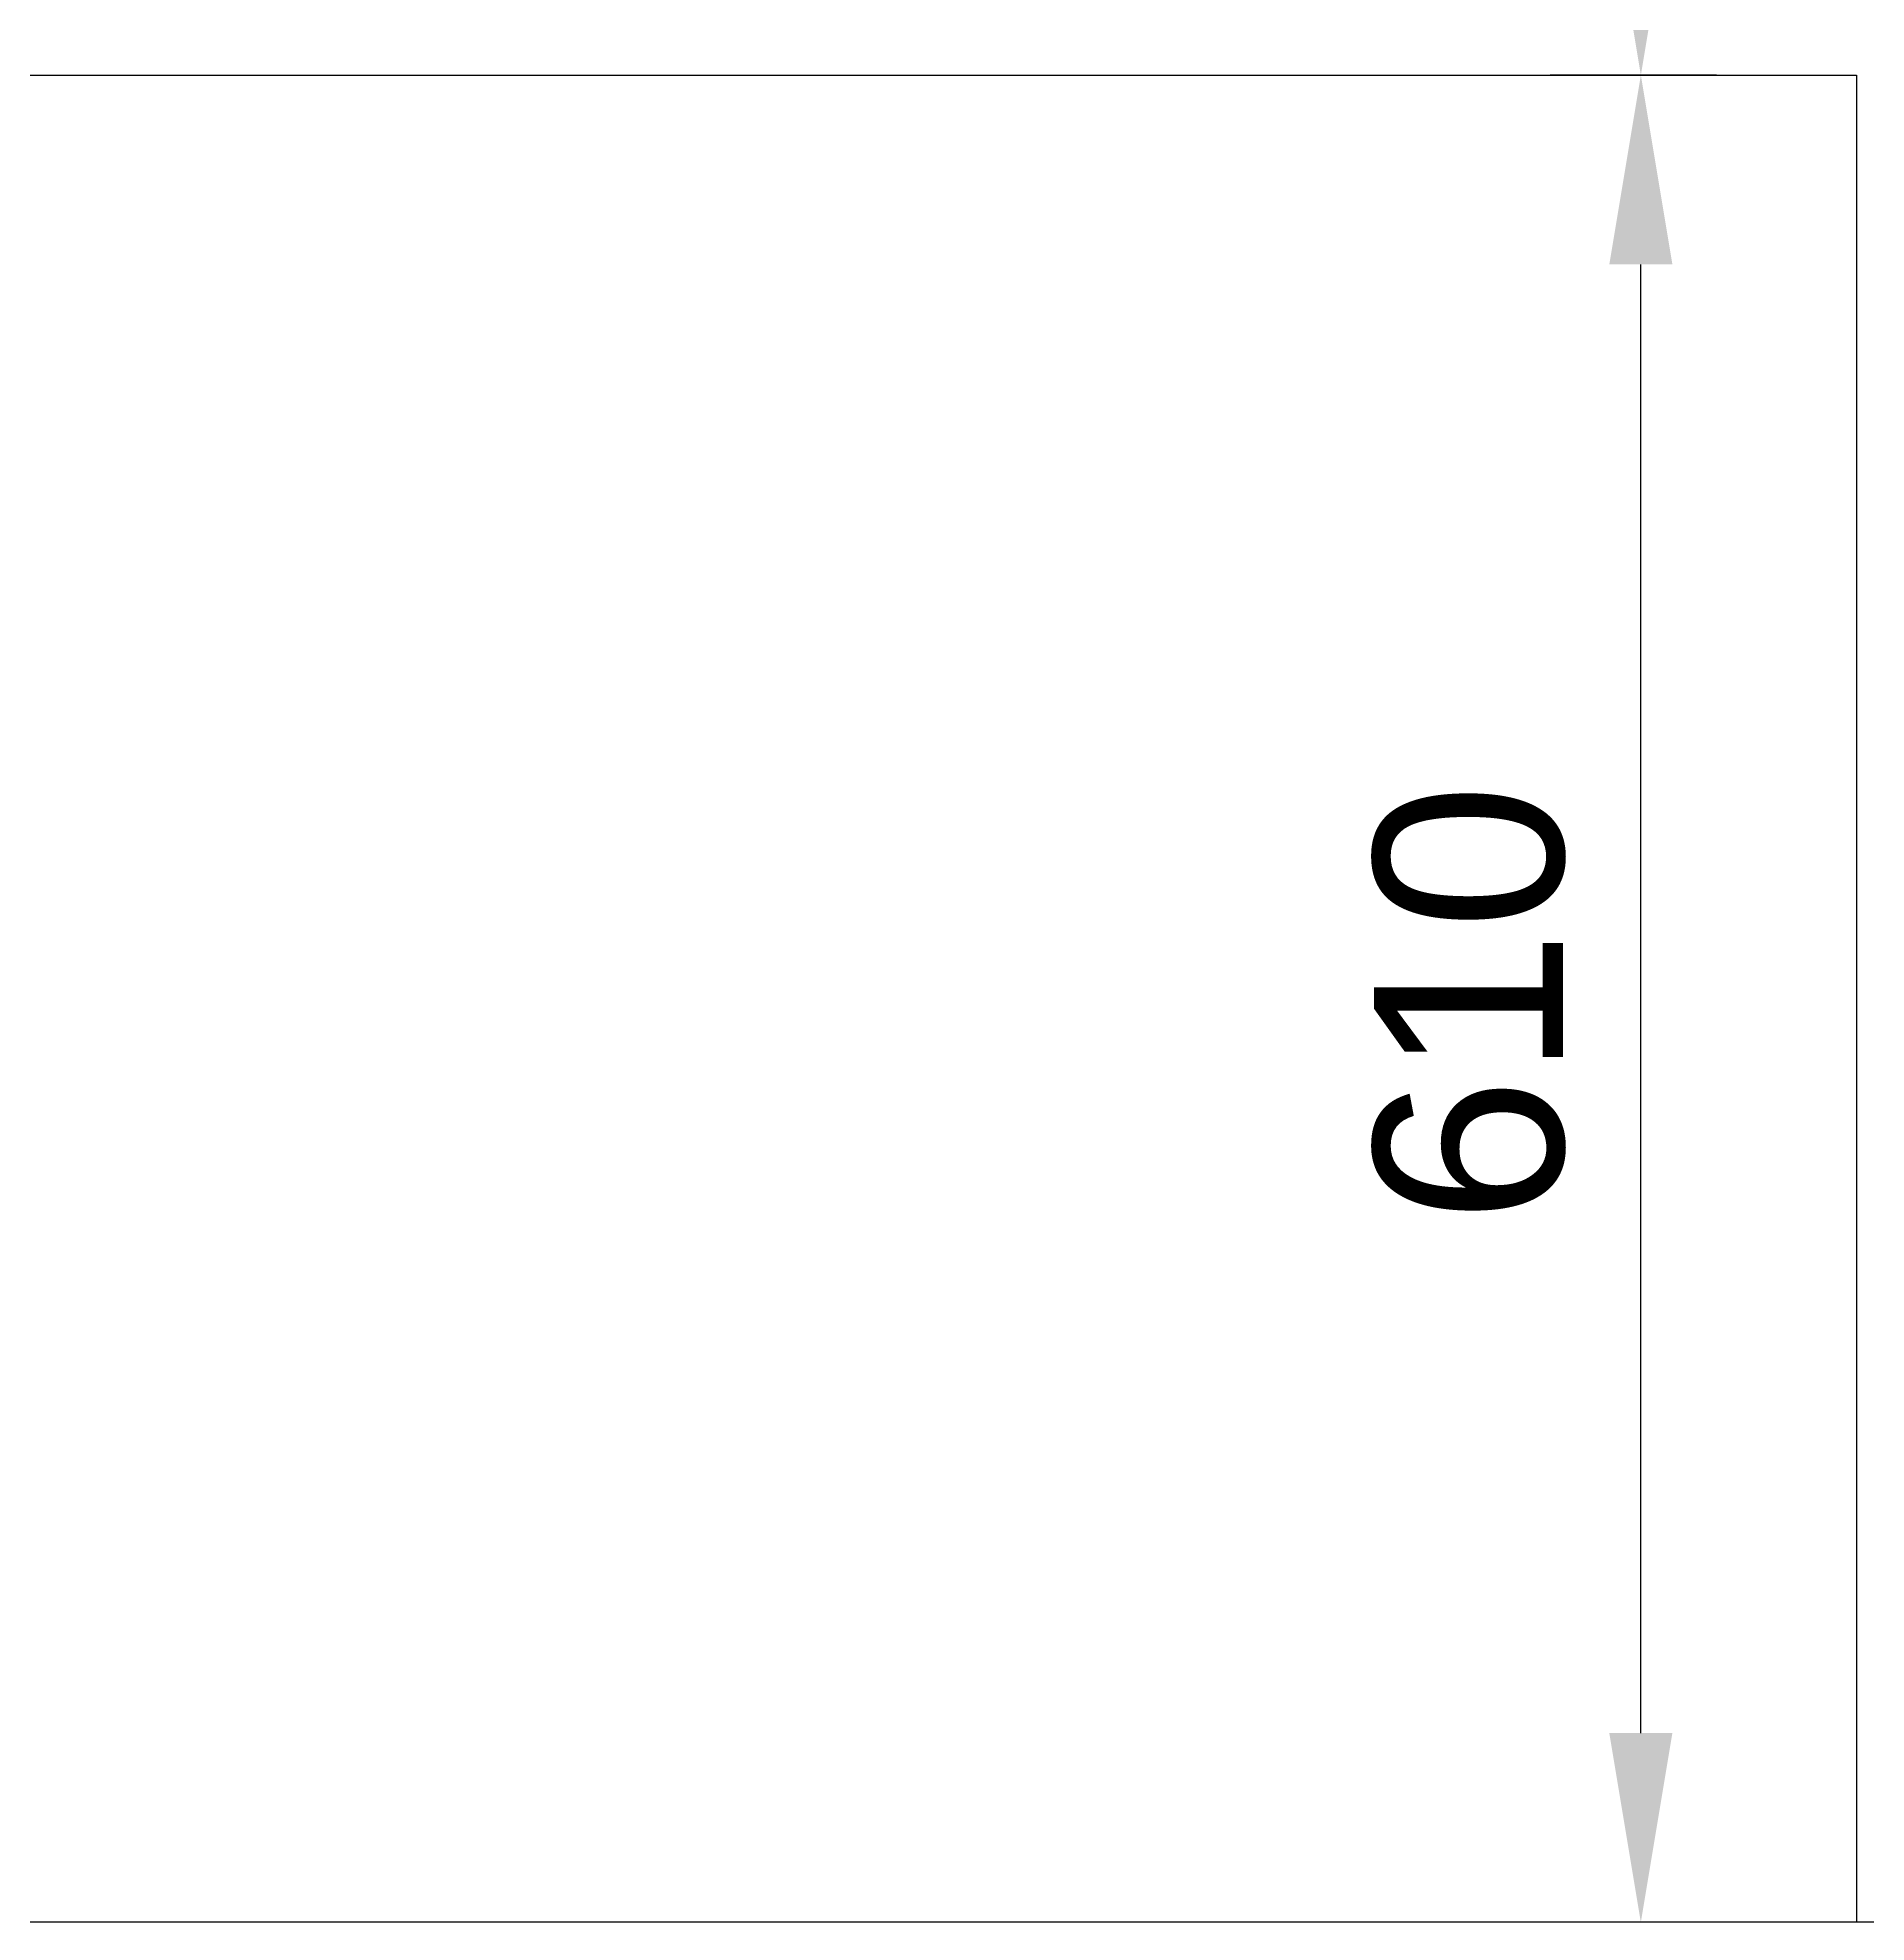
# Model space of a CAD drawing. Extents: x 681461 to 804584, y -183990 to -115925.
# Drawn here: x 689674 to 690278, y -155063 to -154440 of the extents above; entities that cross this region are included whole.
import ezdxf

# ---------------------------------------------------------------- set-up
doc = ezdxf.new("R2010")
doc.units = 0
doc.header["$LTSCALE"] = 900
doc.header["$PDMODE"] = 34
doc.layers.get('DEFPOINTS').update_dxf_attribs({"color": 3, "linetype": 'CONTINUOUS'})
doc.layers.add('DOOR', color=163, linetype='CONTINUOUS')
doc.layers.add('WALL', color=1, linetype='CONTINUOUS')
doc.styles.add('ROMANS', font='arial.ttf')
doc.dimstyles.get("Standard").update_dxf_attribs({"dimtxt": 2.5, "dimasz": 2.5, "dimexe": 1.25, "dimexo": 0.625, "dimtad": 1, "dimcen": 2.5, "dimazin": 3, "dimtfac": 1, "dimtmove": 0, "dimatfit": 3})

# ---------------------------------------------------------------- blocks, each defined once
blk = doc.blocks.new('*D11')
at = {"layer": 'DEFPOINTS', "color": 0, "linetype": 'BYBLOCK'}
for p in [(689965.4, -153789.07), (690203.65, -153789.07), (690073.09, -154452.67)]:
    blk.add_point(p, dxfattribs=at)
at = {"layer": 'DOOR', "color": 0, "linetype": 'BYBLOCK'}
for p, q in [((690178.65, -153789.07), (690233.65, -153789.07)), ((690178.65, -154452.67), (690233.65, -154452.67))]:
    blk.add_line(p, q, dxfattribs=at)
at = {"layer": 'DOOR', "color": 3, "linetype": 'BYBLOCK'}
blk.add_line((690203.65, -154390.17), (690203.65, -153851.57), dxfattribs=at)
for points in [[(690193.23, -153851.57), (690214.07, -153851.57), (690203.65, -153789.07)], [(690193.23, -154390.17), (690214.07, -154390.17), (690203.65, -154452.67)]]:
    blk.add_solid(points, dxfattribs=at)
at = {"layer": 'DOOR', "color": 6, "linetype": 'CONTINUOUS', "style": 'ROMANS'}
blk.add_text('664', height=62.5, rotation=90, dxfattribs=at).set_placement((690177.99, -154212.98))
blk = doc.blocks.new('*D37')
at = {"layer": 'DEFPOINTS', "color": 0, "linetype": 'BYBLOCK'}
for p in [(690203.65, -154452.67), (690274.92, -154452.67), (690274.92, -155062.67)]:
    blk.add_point(p, dxfattribs=at)
at = {"layer": 'DOOR', "color": 0, "linetype": 'BYBLOCK'}
for p, q in [((690228.65, -154452.67), (690173.65, -154452.67)), ((690228.65, -155062.67), (690173.65, -155062.67))]:
    blk.add_line(p, q, dxfattribs=at)
at = {"layer": 'DOOR', "color": 3, "linetype": 'BYBLOCK'}
blk.add_line((690203.65, -155000.17), (690203.65, -154515.17), dxfattribs=at)
for points in [[(690193.23, -154515.17), (690214.07, -154515.17), (690203.65, -154452.67)], [(690193.23, -155000.17), (690214.07, -155000.17), (690203.65, -155062.67)]]:
    blk.add_solid(points, dxfattribs=at)
at = {"layer": 'DOOR', "color": 6, "linetype": 'CONTINUOUS', "style": 'ROMANS'}
blk.add_text('610', height=62.5, rotation=90, dxfattribs=at).set_placement((690177.99, -154832.08))

msp = doc.modelspace()

# ---------------------------------------------------------------- linework, layer by layer
at = {"layer": 'DOOR', "color": 85}
msp.add_lwpolyline([(690274.919, -154452.672), (690274.919, -155062.672), (689074.919, -155062.672), (689074.919, -154452.672)], close=True, dxfattribs=at)
at = {"layer": 'WALL', "color": 8, "linetype": 'BYBLOCK'}
msp.add_line((691159.489, -155062.672), (684564.489, -155062.672), dxfattribs=at)

# ---------------------------------------------------------------- dimensions: what is measured, and where the dimension line sits
at = {"layer": 'DOOR', "color": 30, "linetype": 'BYBLOCK'}
dim = msp.add_linear_dim(base=(690203.649, -153789.075), p1=(690073.09, -154452.672), p2=(689965.402, -153789.075), angle=90, dimstyle='Standard', dxfattribs=at)
dim.commit()
dim.dimension.update_dxf_attribs({"geometry": '*D11', "text_midpoint": (690203.649, -154131.131), "dimtype": 160})
dim = msp.add_linear_dim(base=(690203.649, -154452.672), p1=(690274.919, -155062.672), p2=(690274.919, -154452.672), angle=90, dimstyle='Standard', dxfattribs=at)
dim.commit()
dim.dimension.update_dxf_attribs({"geometry": '*D37', "text_midpoint": (690146.738, -154757.672)})

doc.saveas('drawing.dxf')
